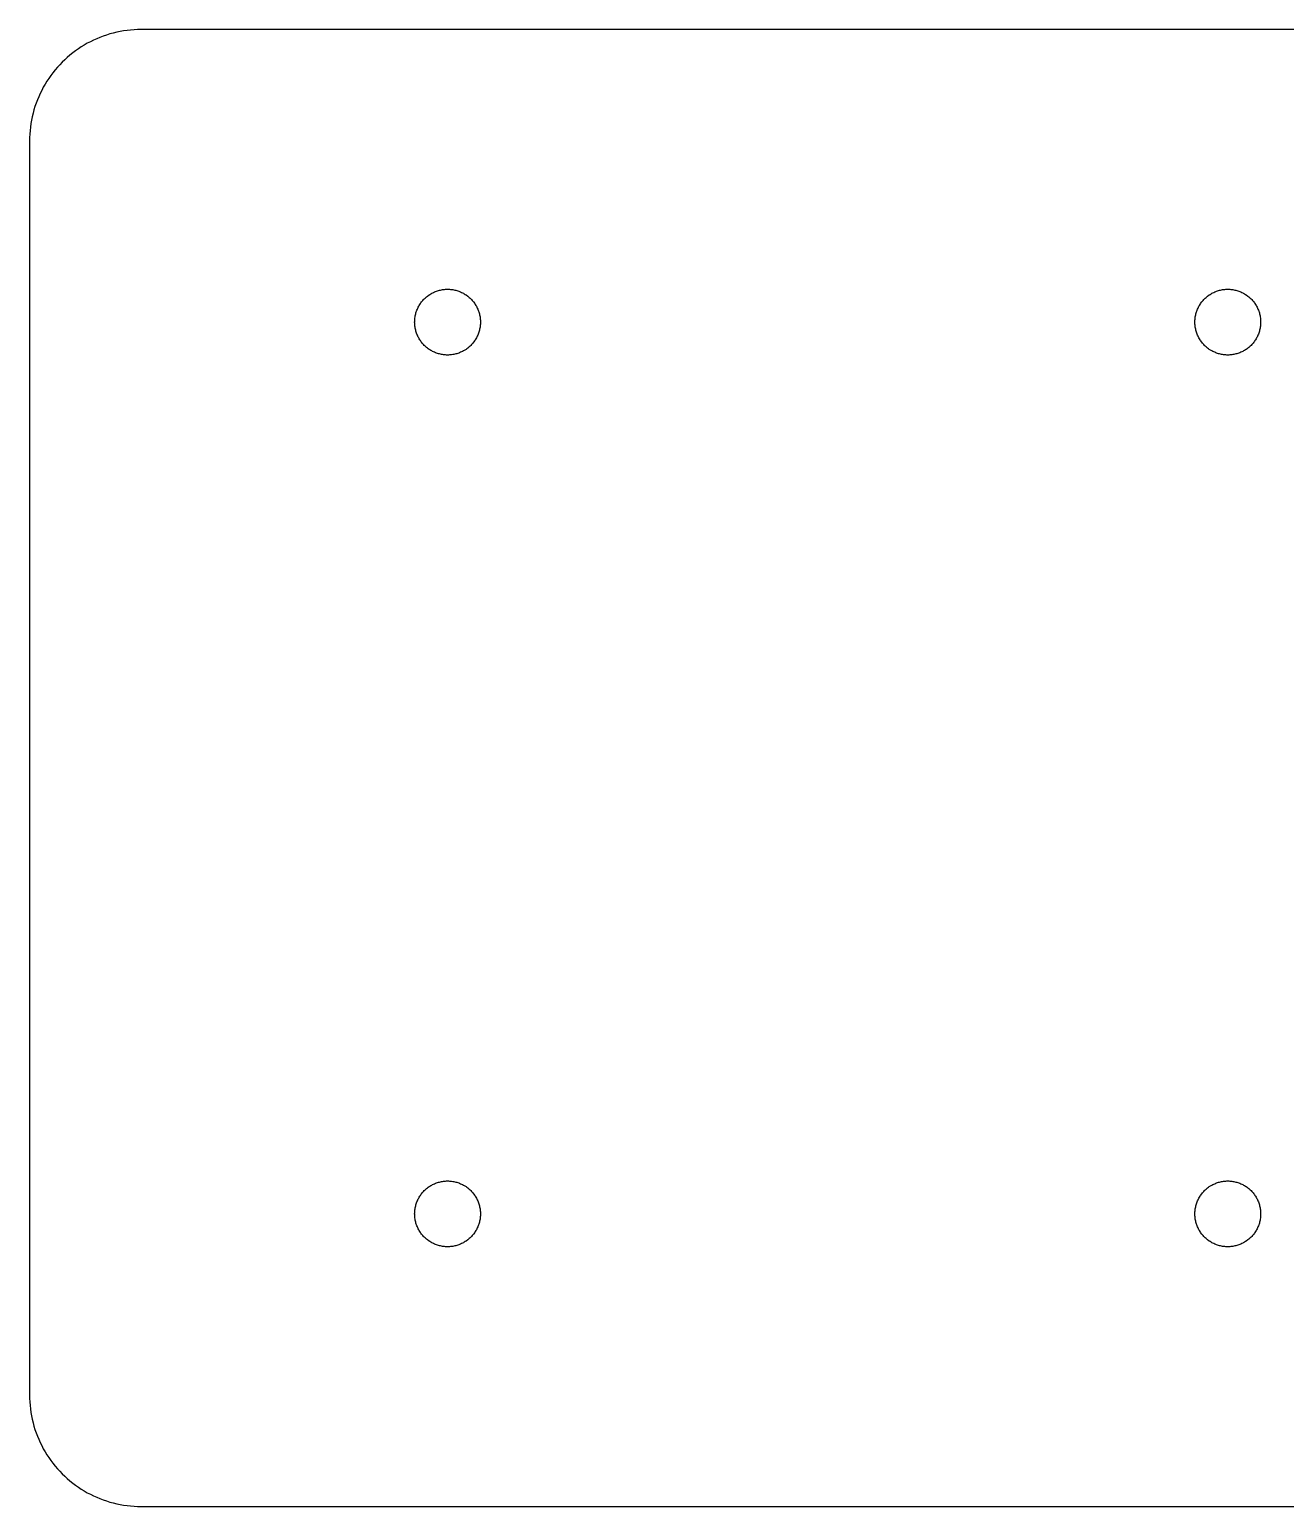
# Model space of a CAD drawing. Header units: metres. Extents: x -4.45 to 4.45, y -1.32 to 1.32.
# Drawn here: x -4.45 to -2.197, y -1.325 to 1.325 of the extents above; entities that cross this region are included whole.
import ezdxf

# ---------------------------------------------------------------- set-up
doc = ezdxf.new("R2010")
doc.units = ezdxf.units.M

msp = doc.modelspace()

# ---------------------------------------------------------------- linework, layer by layer
for p, q in [((-4.25, 1.325), (-4.25627, 1.32489)), ((4.25, 1.325), (-4.25, 1.325)), ((-4.34634, 1.30025), (-4.35181, 1.29713)), ((-4.34079, 1.30319), (-4.34634, 1.30025)), ((-4.33514, 1.30595), (-4.34079, 1.30319)), ((-4.32942, 1.30855), (-4.33514, 1.30595)), ((-4.32362, 1.31094), (-4.32942, 1.30855)), ((-4.31773, 1.31317), (-4.32362, 1.31094)), ((-4.3118, 1.3152), (-4.31773, 1.31317)), ((-4.30579, 1.31705), (-4.3118, 1.3152)), ((-4.29973, 1.31871), (-4.30579, 1.31705)), ((-4.29362, 1.32018), (-4.29973, 1.31871)), ((-4.28748, 1.32146), (-4.29362, 1.32018)), ((-4.28128, 1.32253), (-4.28748, 1.32146)), ((-4.27505, 1.32341), (-4.28128, 1.32253)), ((-4.26881, 1.32411), (-4.27505, 1.32341)), ((-4.26256, 1.3246), (-4.26881, 1.32411)), ((-4.25627, 1.32489), (-4.26256, 1.3246)), ((-4.38225, 1.27501), (-4.3869, 1.27078)), ((-4.37747, 1.2791), (-4.38225, 1.27501)), ((-4.37257, 1.28302), (-4.37747, 1.2791)), ((-4.36755, 1.28679), (-4.37257, 1.28302)), ((-4.36241, 1.29041), (-4.36755, 1.28679)), ((-4.35716, 1.29385), (-4.36241, 1.29041)), ((-4.35181, 1.29713), (-4.35716, 1.29385)), ((-4.40802, 1.24757), (-4.41179, 1.24255)), ((-4.4041, 1.25247), (-4.40802, 1.24757)), ((-4.40001, 1.25725), (-4.4041, 1.25247)), ((-4.39578, 1.2619), (-4.40001, 1.25725)), ((-4.39142, 1.26642), (-4.39578, 1.2619)), ((-4.3869, 1.27078), (-4.39142, 1.26642)), ((-4.42525, 1.22134), (-4.42819, 1.21579)), ((-4.42213, 1.22681), (-4.42525, 1.22134)), ((-4.41885, 1.23216), (-4.42213, 1.22681)), ((-4.41541, 1.23741), (-4.41885, 1.23216)), ((-4.41179, 1.24255), (-4.41541, 1.23741)), ((-4.43817, 1.19273), (-4.4402, 1.1868)), ((-4.43594, 1.19862), (-4.43817, 1.19273)), ((-4.43355, 1.20442), (-4.43594, 1.19862)), ((-4.43095, 1.21014), (-4.43355, 1.20442)), ((-4.42819, 1.21579), (-4.43095, 1.21014)), ((-4.44518, 1.16862), (-4.44646, 1.16248)), ((-4.44371, 1.17473), (-4.44518, 1.16862)), ((-4.44205, 1.18079), (-4.44371, 1.17473)), ((-4.4402, 1.1868), (-4.44205, 1.18079)), ((-4.44911, 1.14381), (-4.4496, 1.13756)), ((-4.44841, 1.15005), (-4.44911, 1.14381)), ((-4.44753, 1.15628), (-4.44841, 1.15005)), ((-4.44646, 1.16248), (-4.44753, 1.15628)), ((-4.44989, 1.13127), (-4.45, 1.125)), ((-4.45, 1.125), (-4.45, -1.125)), ((-4.4496, 1.13756), (-4.44989, 1.13127)), ((-3.73616, 0.846619), (-3.73315, 0.848785)), ((-3.73315, 0.848785), (-3.73161, 0.849808)), ((-3.73161, 0.849808), (-3.72841, 0.8517)), ((-3.72841, 0.8517), (-3.72511, 0.853378)), ((-3.72511, 0.853378), (-3.72342, 0.854141)), ((-3.72342, 0.854141), (-3.72171, 0.854843)), ((-3.72171, 0.854843), (-3.71823, 0.85611)), ((-3.71823, 0.85611), (-3.71645, 0.856644)), ((-3.71645, 0.856644), (-3.71466, 0.857132)), ((-3.71466, 0.857132), (-3.71286, 0.857574)), ((-3.71286, 0.857574), (-3.71104, 0.857941)), ((-3.71104, 0.857941), (-3.70923, 0.858261)), ((-3.70923, 0.858261), (-3.70738, 0.858521)), ((-3.70738, 0.858521), (-3.70555, 0.858734)), ((-3.70555, 0.858734), (-3.70369, 0.858871)), ((-3.70369, 0.858871), (-3.70184, 0.858963)), ((-3.70184, 0.858963), (-3.7, 0.858994)), ((-3.7, 0.858994), (-3.69814, 0.858963)), ((-3.69814, 0.858963), (-3.69629, 0.858871)), ((-3.69629, 0.858871), (-3.69444, 0.858734)), ((-3.69444, 0.858734), (-3.6926, 0.858521)), ((-3.6926, 0.858521), (-3.69077, 0.858261)), ((-3.69077, 0.858261), (-3.68893, 0.857941)), ((-3.68893, 0.857941), (-3.68712, 0.857574)), ((-3.68712, 0.857574), (-3.68532, 0.857132)), ((-3.68532, 0.857132), (-3.68353, 0.856644)), ((-3.68353, 0.856644), (-3.68176, 0.85611)), ((-3.68176, 0.85611), (-3.68001, 0.855499)), ((-3.68001, 0.855499), (-3.67827, 0.854843)), ((-3.67827, 0.854843), (-3.67656, 0.854141)), ((-3.67656, 0.854141), (-3.67487, 0.853378)), ((-3.67487, 0.853378), (-3.67157, 0.8517)), ((-3.67157, 0.8517), (-3.66995, 0.850769)), ((-3.66995, 0.850769), (-3.66838, 0.849808)), ((-3.66838, 0.849808), (-3.66682, 0.848785)), ((-3.66682, 0.848785), (-3.66383, 0.846619)), ((-2.33617, 0.846619), (-2.33318, 0.848785)), ((-2.33318, 0.848785), (-2.33162, 0.849808)), ((-2.33162, 0.849808), (-2.33005, 0.850769)), ((-2.33005, 0.850769), (-2.32843, 0.8517)), ((-2.32843, 0.8517), (-2.32513, 0.853378)), ((-2.32513, 0.853378), (-2.32344, 0.854141)), ((-2.32344, 0.854141), (-2.32173, 0.854843)), ((-2.32173, 0.854843), (-2.31999, 0.855499)), ((-2.31999, 0.855499), (-2.31824, 0.85611)), ((-2.31824, 0.85611), (-2.31647, 0.856644)), ((-2.31647, 0.856644), (-2.31468, 0.857132)), ((-2.31468, 0.857132), (-2.31288, 0.857574)), ((-2.31288, 0.857574), (-2.31107, 0.857941)), ((-2.31107, 0.857941), (-2.30923, 0.858261)), ((-2.30923, 0.858261), (-2.3074, 0.858521)), ((-2.3074, 0.858521), (-2.30556, 0.858734)), ((-2.30556, 0.858734), (-2.30371, 0.858871)), ((-2.30371, 0.858871), (-2.30186, 0.858963)), ((-2.30186, 0.858963), (-2.3, 0.858994)), ((-2.3, 0.858994), (-2.29816, 0.858963)), ((-2.29816, 0.858963), (-2.29631, 0.858871)), ((-2.29631, 0.858871), (-2.29445, 0.858734)), ((-2.29445, 0.858734), (-2.29262, 0.858521)), ((-2.29262, 0.858521), (-2.29077, 0.858261)), ((-2.29077, 0.858261), (-2.28896, 0.857941)), ((-2.28896, 0.857941), (-2.28714, 0.857574)), ((-2.28714, 0.857574), (-2.28534, 0.857132)), ((-2.28534, 0.857132), (-2.28355, 0.856644)), ((-2.28355, 0.856644), (-2.28177, 0.85611)), ((-2.28177, 0.85611), (-2.27829, 0.854843)), ((-2.27829, 0.854843), (-2.27658, 0.854141)), ((-2.27658, 0.854141), (-2.27489, 0.853378)), ((-2.27489, 0.853378), (-2.27159, 0.8517)), ((-2.27159, 0.8517), (-2.26839, 0.849808)), ((-2.26839, 0.849808), (-2.26685, 0.848785)), ((-2.26685, 0.848785), (-2.26384, 0.846619)), ((-3.75551, 0.819977), (-3.75485, 0.821716)), ((-3.75485, 0.821716), (-3.75414, 0.823425)), ((-3.75414, 0.823425), (-3.75337, 0.825119)), ((-3.75337, 0.825119), (-3.75256, 0.826782)), ((-3.75256, 0.826782), (-3.75169, 0.828415)), ((-3.75169, 0.828415), (-3.75078, 0.830032)), ((-3.75078, 0.830032), (-3.74879, 0.83316)), ((-3.74879, 0.83316), (-3.74773, 0.834671)), ((-3.74773, 0.834671), (-3.74661, 0.836151)), ((-3.74661, 0.836151), (-3.74545, 0.837601)), ((-3.74545, 0.837601), (-3.74425, 0.839005)), ((-3.74425, 0.839005), (-3.743, 0.840378)), ((-3.743, 0.840378), (-3.74171, 0.841705)), ((-3.74171, 0.841705), (-3.74039, 0.843002)), ((-3.74039, 0.843002), (-3.73901, 0.844254)), ((-3.73901, 0.844254), (-3.73759, 0.845459)), ((-3.73759, 0.845459), (-3.73616, 0.846619)), ((-3.66383, 0.846619), (-3.66238, 0.845459)), ((-3.66238, 0.845459), (-3.66098, 0.844254)), ((-3.66098, 0.844254), (-3.65961, 0.843002)), ((-3.65961, 0.843002), (-3.65698, 0.840378)), ((-3.65698, 0.840378), (-3.65573, 0.839005)), ((-3.65573, 0.839005), (-3.65453, 0.837601)), ((-3.65453, 0.837601), (-3.65337, 0.836151)), ((-3.65337, 0.836151), (-3.6512, 0.83316)), ((-3.6512, 0.83316), (-3.65018, 0.831604)), ((-3.65018, 0.831604), (-3.64922, 0.830032)), ((-3.64922, 0.830032), (-3.64828, 0.828415)), ((-3.64828, 0.828415), (-3.64661, 0.825119)), ((-3.64661, 0.825119), (-3.64584, 0.823425)), ((-3.64584, 0.823425), (-3.64514, 0.821716)), ((-3.64514, 0.821716), (-3.64449, 0.819977)), ((-2.35551, 0.819977), (-2.35486, 0.821716)), ((-2.35486, 0.821716), (-2.35416, 0.823425)), ((-2.35416, 0.823425), (-2.35339, 0.825119)), ((-2.35339, 0.825119), (-2.35172, 0.828415)), ((-2.35172, 0.828415), (-2.35078, 0.830032)), ((-2.35078, 0.830032), (-2.34982, 0.831604)), ((-2.34982, 0.831604), (-2.3488, 0.83316)), ((-2.3488, 0.83316), (-2.34663, 0.836151)), ((-2.34663, 0.836151), (-2.34547, 0.837601)), ((-2.34547, 0.837601), (-2.34427, 0.839005)), ((-2.34427, 0.839005), (-2.34302, 0.840378)), ((-2.34302, 0.840378), (-2.34039, 0.843002)), ((-2.34039, 0.843002), (-2.33902, 0.844254)), ((-2.33902, 0.844254), (-2.33762, 0.845459)), ((-2.33762, 0.845459), (-2.33617, 0.846619)), ((-2.26384, 0.846619), (-2.26241, 0.845459)), ((-2.26241, 0.845459), (-2.26099, 0.844254)), ((-2.26099, 0.844254), (-2.25961, 0.843002)), ((-2.25961, 0.843002), (-2.25829, 0.841705)), ((-2.25829, 0.841705), (-2.257, 0.840378)), ((-2.257, 0.840378), (-2.25575, 0.839005)), ((-2.25575, 0.839005), (-2.25455, 0.837601)), ((-2.25455, 0.837601), (-2.25339, 0.836151)), ((-2.25339, 0.836151), (-2.25227, 0.834671)), ((-2.25227, 0.834671), (-2.25121, 0.83316)), ((-2.25121, 0.83316), (-2.24922, 0.830032)), ((-2.24922, 0.830032), (-2.24831, 0.828415)), ((-2.24831, 0.828415), (-2.24744, 0.826782)), ((-2.24744, 0.826782), (-2.24663, 0.825119)), ((-2.24663, 0.825119), (-2.24586, 0.823425)), ((-2.24586, 0.823425), (-2.24515, 0.821716)), ((-2.24515, 0.821716), (-2.24449, 0.819977)), ((-3.75899, 0.799988), (-3.75896, 0.801849)), ((-3.75896, 0.798141), (-3.75899, 0.799988)), ((-3.75896, 0.801849), (-3.75888, 0.803696)), ((-3.75888, 0.796295), (-3.75896, 0.798141)), ((-3.75888, 0.803696), (-3.75873, 0.805542)), ((-3.75873, 0.794434), (-3.75888, 0.796295)), ((-3.75873, 0.805542), (-3.75853, 0.807388)), ((-3.75853, 0.807388), (-3.75827, 0.809219)), ((-3.75827, 0.809219), (-3.75795, 0.81105)), ((-3.75795, 0.81105), (-3.75757, 0.812866)), ((-3.75757, 0.812866), (-3.75714, 0.814667)), ((-3.75714, 0.814667), (-3.75665, 0.816452)), ((-3.75665, 0.816452), (-3.7561, 0.818222)), ((-3.7561, 0.818222), (-3.75551, 0.819977)), ((-3.64449, 0.819977), (-3.64388, 0.818222)), ((-3.64388, 0.818222), (-3.64334, 0.816452)), ((-3.64334, 0.816452), (-3.64285, 0.814667)), ((-3.64285, 0.814667), (-3.64241, 0.812866)), ((-3.64241, 0.812866), (-3.64204, 0.81105)), ((-3.64204, 0.81105), (-3.64172, 0.809219)), ((-3.64172, 0.809219), (-3.64146, 0.807388)), ((-3.64146, 0.807388), (-3.64125, 0.805542)), ((-3.64125, 0.805542), (-3.64111, 0.803696)), ((-3.64111, 0.796295), (-3.64125, 0.794434)), ((-3.64111, 0.803696), (-3.64102, 0.801849)), ((-3.64102, 0.798141), (-3.64111, 0.796295)), ((-3.64102, 0.801849), (-3.64099, 0.799988)), ((-3.64099, 0.799988), (-3.64102, 0.798141)), ((-2.35901, 0.799988), (-2.35898, 0.801849)), ((-2.35898, 0.798141), (-2.35901, 0.799988)), ((-2.35898, 0.801849), (-2.35889, 0.803696)), ((-2.35889, 0.796295), (-2.35898, 0.798141)), ((-2.35889, 0.803696), (-2.35875, 0.805542)), ((-2.35875, 0.794434), (-2.35889, 0.796295)), ((-2.35875, 0.805542), (-2.35854, 0.807388)), ((-2.35854, 0.807388), (-2.35828, 0.809219)), ((-2.35828, 0.809219), (-2.35796, 0.81105)), ((-2.35796, 0.81105), (-2.35759, 0.812866)), ((-2.35759, 0.812866), (-2.35715, 0.814667)), ((-2.35715, 0.814667), (-2.35666, 0.816452)), ((-2.35666, 0.816452), (-2.35612, 0.818222)), ((-2.35612, 0.818222), (-2.35551, 0.819977)), ((-2.24449, 0.819977), (-2.2439, 0.818222)), ((-2.2439, 0.818222), (-2.24335, 0.816452)), ((-2.24335, 0.816452), (-2.24286, 0.814667)), ((-2.24286, 0.814667), (-2.24243, 0.812866)), ((-2.24243, 0.812866), (-2.24205, 0.81105)), ((-2.24205, 0.81105), (-2.24173, 0.809219)), ((-2.24173, 0.809219), (-2.24147, 0.807388)), ((-2.24147, 0.807388), (-2.24127, 0.805542)), ((-2.24127, 0.805542), (-2.24112, 0.803696)), ((-2.24112, 0.796295), (-2.24127, 0.794434)), ((-2.24112, 0.803696), (-2.24104, 0.801849)), ((-2.24104, 0.798141), (-2.24112, 0.796295)), ((-2.24104, 0.801849), (-2.24101, 0.799988)), ((-2.24101, 0.799988), (-2.24104, 0.798141)), ((-3.75853, 0.792603), (-3.75873, 0.794434)), ((-3.75827, 0.790756), (-3.75853, 0.792603)), ((-3.75795, 0.78894), (-3.75827, 0.790756)), ((-3.75757, 0.787125), (-3.75795, 0.78894)), ((-3.75714, 0.785324), (-3.75757, 0.787125)), ((-3.75665, 0.783539), (-3.75714, 0.785324)), ((-3.7561, 0.781754), (-3.75665, 0.783539)), ((-3.75551, 0.780014), (-3.7561, 0.781754)), ((-3.75485, 0.778275), (-3.75551, 0.780014)), ((-3.75414, 0.776566), (-3.75485, 0.778275)), ((-3.75337, 0.774872), (-3.75414, 0.776566)), ((-3.75256, 0.773209), (-3.75337, 0.774872)), ((-3.75169, 0.771576), (-3.75256, 0.773209)), ((-3.75078, 0.769958), (-3.75169, 0.771576)), ((-3.7498, 0.768372), (-3.75078, 0.769958)), ((-3.64828, 0.771576), (-3.65018, 0.768372)), ((-3.64661, 0.774872), (-3.64828, 0.771576)), ((-3.64584, 0.776566), (-3.64661, 0.774872)), ((-3.64514, 0.778275), (-3.64584, 0.776566)), ((-3.64388, 0.781754), (-3.64514, 0.778275)), ((-3.64334, 0.783539), (-3.64388, 0.781754)), ((-3.64285, 0.785324), (-3.64334, 0.783539)), ((-3.64241, 0.787125), (-3.64285, 0.785324)), ((-3.64204, 0.78894), (-3.64241, 0.787125)), ((-3.64172, 0.790756), (-3.64204, 0.78894)), ((-3.64146, 0.792603), (-3.64172, 0.790756)), ((-3.64125, 0.794434), (-3.64146, 0.792603)), ((-2.35854, 0.792603), (-2.35875, 0.794434)), ((-2.35828, 0.790756), (-2.35854, 0.792603)), ((-2.35796, 0.78894), (-2.35828, 0.790756)), ((-2.35759, 0.787125), (-2.35796, 0.78894)), ((-2.35715, 0.785324), (-2.35759, 0.787125)), ((-2.35666, 0.783539), (-2.35715, 0.785324)), ((-2.35612, 0.781754), (-2.35666, 0.783539)), ((-2.35486, 0.778275), (-2.35612, 0.781754)), ((-2.35416, 0.776566), (-2.35486, 0.778275)), ((-2.35339, 0.774872), (-2.35416, 0.776566)), ((-2.35172, 0.771576), (-2.35339, 0.774872)), ((-2.34982, 0.768372), (-2.35172, 0.771576)), ((-2.24922, 0.769958), (-2.2502, 0.768372)), ((-2.24831, 0.771576), (-2.24922, 0.769958)), ((-2.24744, 0.773209), (-2.24831, 0.771576)), ((-2.24663, 0.774872), (-2.24744, 0.773209)), ((-2.24586, 0.776566), (-2.24663, 0.774872)), ((-2.24515, 0.778275), (-2.24586, 0.776566)), ((-2.24449, 0.780014), (-2.24515, 0.778275)), ((-2.2439, 0.781754), (-2.24449, 0.780014)), ((-2.24335, 0.783539), (-2.2439, 0.781754)), ((-2.24286, 0.785324), (-2.24335, 0.783539)), ((-2.24243, 0.787125), (-2.24286, 0.785324)), ((-2.24205, 0.78894), (-2.24243, 0.787125)), ((-2.24173, 0.790756), (-2.24205, 0.78894)), ((-2.24147, 0.792603), (-2.24173, 0.790756)), ((-2.24127, 0.794434), (-2.24147, 0.792603)), ((-3.74879, 0.76683), (-3.7498, 0.768372)), ((-3.74773, 0.76532), (-3.74879, 0.76683)), ((-3.74661, 0.763824), (-3.74773, 0.76532)), ((-3.74545, 0.76239), (-3.74661, 0.763824)), ((-3.74425, 0.760971), (-3.74545, 0.76239)), ((-3.743, 0.759598), (-3.74425, 0.760971)), ((-3.74171, 0.75827), (-3.743, 0.759598)), ((-3.74039, 0.756989), (-3.74171, 0.75827)), ((-3.73901, 0.755737), (-3.74039, 0.756989)), ((-3.73759, 0.754532), (-3.73901, 0.755737)), ((-3.73616, 0.753372), (-3.73759, 0.754532)), ((-3.73466, 0.752258), (-3.73616, 0.753372)), ((-3.73315, 0.75119), (-3.73466, 0.752258)), ((-3.73161, 0.750183), (-3.73315, 0.75119)), ((-3.73003, 0.749207), (-3.73161, 0.750183)), ((-3.72841, 0.748291), (-3.73003, 0.749207)), ((-3.72678, 0.747421), (-3.72841, 0.748291)), ((-3.72511, 0.746613), (-3.72678, 0.747421)), ((-3.72342, 0.74585), (-3.72511, 0.746613)), ((-3.72171, 0.745132), (-3.72342, 0.74585)), ((-3.71997, 0.744476), (-3.72171, 0.745132)), ((-3.71823, 0.743881), (-3.71997, 0.744476)), ((-3.71645, 0.743332), (-3.71823, 0.743881)), ((-3.71466, 0.742844), (-3.71645, 0.743332)), ((-3.71286, 0.742416), (-3.71466, 0.742844)), ((-3.71104, 0.742035), (-3.71286, 0.742416)), ((-3.70923, 0.741714), (-3.71104, 0.742035)), ((-3.68893, 0.742035), (-3.69077, 0.741714)), ((-3.68712, 0.742416), (-3.68893, 0.742035)), ((-3.68532, 0.742844), (-3.68712, 0.742416)), ((-3.68353, 0.743332), (-3.68532, 0.742844)), ((-3.68176, 0.743881), (-3.68353, 0.743332)), ((-3.68001, 0.744476), (-3.68176, 0.743881)), ((-3.67827, 0.745132), (-3.68001, 0.744476)), ((-3.67656, 0.74585), (-3.67827, 0.745132)), ((-3.67487, 0.746613), (-3.67656, 0.74585)), ((-3.6732, 0.747421), (-3.67487, 0.746613)), ((-3.67157, 0.748291), (-3.6732, 0.747421)), ((-3.66995, 0.749207), (-3.67157, 0.748291)), ((-3.66682, 0.75119), (-3.66995, 0.749207)), ((-3.66531, 0.752258), (-3.66682, 0.75119)), ((-3.66383, 0.753372), (-3.66531, 0.752258)), ((-3.66238, 0.754532), (-3.66383, 0.753372)), ((-3.66098, 0.755737), (-3.66238, 0.754532)), ((-3.65961, 0.756989), (-3.66098, 0.755737)), ((-3.65828, 0.75827), (-3.65961, 0.756989)), ((-3.65698, 0.759598), (-3.65828, 0.75827)), ((-3.65573, 0.760971), (-3.65698, 0.759598)), ((-3.65453, 0.76239), (-3.65573, 0.760971)), ((-3.65337, 0.763824), (-3.65453, 0.76239)), ((-3.6512, 0.76683), (-3.65337, 0.763824)), ((-3.65018, 0.768372), (-3.6512, 0.76683)), ((-2.3488, 0.76683), (-2.34982, 0.768372)), ((-2.34663, 0.763824), (-2.3488, 0.76683)), ((-2.34547, 0.76239), (-2.34663, 0.763824)), ((-2.34427, 0.760971), (-2.34547, 0.76239)), ((-2.34302, 0.759598), (-2.34427, 0.760971)), ((-2.34172, 0.75827), (-2.34302, 0.759598)), ((-2.34039, 0.756989), (-2.34172, 0.75827)), ((-2.33902, 0.755737), (-2.34039, 0.756989)), ((-2.33762, 0.754532), (-2.33902, 0.755737)), ((-2.33617, 0.753372), (-2.33762, 0.754532)), ((-2.33469, 0.752258), (-2.33617, 0.753372)), ((-2.33318, 0.75119), (-2.33469, 0.752258)), ((-2.33005, 0.749207), (-2.33318, 0.75119)), ((-2.32843, 0.748291), (-2.33005, 0.749207)), ((-2.3268, 0.747421), (-2.32843, 0.748291)), ((-2.32513, 0.746613), (-2.3268, 0.747421)), ((-2.32344, 0.74585), (-2.32513, 0.746613)), ((-2.32173, 0.745132), (-2.32344, 0.74585)), ((-2.31999, 0.744476), (-2.32173, 0.745132)), ((-2.31824, 0.743881), (-2.31999, 0.744476)), ((-2.31647, 0.743332), (-2.31824, 0.743881)), ((-2.31468, 0.742844), (-2.31647, 0.743332)), ((-2.31288, 0.742416), (-2.31468, 0.742844)), ((-2.31107, 0.742035), (-2.31288, 0.742416)), ((-2.30923, 0.741714), (-2.31107, 0.742035)), ((-2.28896, 0.742035), (-2.29077, 0.741714)), ((-2.28714, 0.742416), (-2.28896, 0.742035)), ((-2.28534, 0.742844), (-2.28714, 0.742416)), ((-2.28355, 0.743332), (-2.28534, 0.742844)), ((-2.28177, 0.743881), (-2.28355, 0.743332)), ((-2.28003, 0.744476), (-2.28177, 0.743881)), ((-2.27829, 0.745132), (-2.28003, 0.744476)), ((-2.27658, 0.74585), (-2.27829, 0.745132)), ((-2.27489, 0.746613), (-2.27658, 0.74585)), ((-2.27322, 0.747421), (-2.27489, 0.746613)), ((-2.27159, 0.748291), (-2.27322, 0.747421)), ((-2.26997, 0.749207), (-2.27159, 0.748291)), ((-2.26839, 0.750183), (-2.26997, 0.749207)), ((-2.26685, 0.75119), (-2.26839, 0.750183)), ((-2.26534, 0.752258), (-2.26685, 0.75119)), ((-2.26384, 0.753372), (-2.26534, 0.752258)), ((-2.26241, 0.754532), (-2.26384, 0.753372)), ((-2.26099, 0.755737), (-2.26241, 0.754532)), ((-2.25961, 0.756989), (-2.26099, 0.755737)), ((-2.25829, 0.75827), (-2.25961, 0.756989)), ((-2.257, 0.759598), (-2.25829, 0.75827)), ((-2.25575, 0.760971), (-2.257, 0.759598)), ((-2.25455, 0.76239), (-2.25575, 0.760971)), ((-2.25339, 0.763824), (-2.25455, 0.76239)), ((-2.25227, 0.76532), (-2.25339, 0.763824)), ((-2.25121, 0.76683), (-2.25227, 0.76532)), ((-2.2502, 0.768372), (-2.25121, 0.76683)), ((-3.70738, 0.741455), (-3.70923, 0.741714)), ((-3.70555, 0.741257), (-3.70738, 0.741455)), ((-3.70369, 0.741104), (-3.70555, 0.741257)), ((-3.70184, 0.741028), (-3.70369, 0.741104)), ((-3.7, 0.740997), (-3.70184, 0.741028)), ((-3.69814, 0.741028), (-3.7, 0.740997)), ((-3.69629, 0.741104), (-3.69814, 0.741028)), ((-3.69444, 0.741257), (-3.69629, 0.741104)), ((-3.6926, 0.741455), (-3.69444, 0.741257)), ((-3.69077, 0.741714), (-3.6926, 0.741455)), ((-2.3074, 0.741455), (-2.30923, 0.741714)), ((-2.30556, 0.741257), (-2.3074, 0.741455)), ((-2.30371, 0.741104), (-2.30556, 0.741257)), ((-2.30186, 0.741028), (-2.30371, 0.741104)), ((-2.3, 0.740997), (-2.30186, 0.741028)), ((-2.29816, 0.741028), (-2.3, 0.740997)), ((-2.29631, 0.741104), (-2.29816, 0.741028)), ((-2.29445, 0.741257), (-2.29631, 0.741104)), ((-2.29262, 0.741455), (-2.29445, 0.741257)), ((-2.29077, 0.741714), (-2.29262, 0.741455)), ((-3.71104, -0.742035), (-3.70923, -0.741714)), ((-3.70923, -0.741714), (-3.70738, -0.741455)), ((-3.70738, -0.741455), (-3.70555, -0.741257)), ((-3.70555, -0.741257), (-3.70369, -0.741104)), ((-3.70369, -0.741104), (-3.70184, -0.741028)), ((-3.70184, -0.741028), (-3.7, -0.740997)), ((-3.7, -0.740997), (-3.69814, -0.741028)), ((-3.69814, -0.741028), (-3.69629, -0.741104)), ((-3.69629, -0.741104), (-3.69444, -0.741257)), ((-3.69444, -0.741257), (-3.6926, -0.741455)), ((-3.6926, -0.741455), (-3.69077, -0.741714)), ((-3.69077, -0.741714), (-3.68893, -0.742035)), ((-2.31107, -0.742035), (-2.30923, -0.741714)), ((-2.30923, -0.741714), (-2.3074, -0.741455)), ((-2.3074, -0.741455), (-2.30556, -0.741257)), ((-2.30556, -0.741257), (-2.30371, -0.741104)), ((-2.30371, -0.741104), (-2.30186, -0.741028)), ((-2.30186, -0.741028), (-2.3, -0.740997)), ((-2.3, -0.740997), (-2.29816, -0.741028)), ((-2.29816, -0.741028), (-2.29631, -0.741104)), ((-2.29631, -0.741104), (-2.29445, -0.741257)), ((-2.29445, -0.741257), (-2.29262, -0.741455)), ((-2.29262, -0.741455), (-2.29077, -0.741714)), ((-2.29077, -0.741714), (-2.28896, -0.742035)), ((-3.75078, -0.769958), (-3.7498, -0.768372)), ((-3.7498, -0.768372), (-3.74879, -0.76683)), ((-3.74879, -0.76683), (-3.74773, -0.76532)), ((-3.74773, -0.76532), (-3.74661, -0.763824)), ((-3.74661, -0.763824), (-3.74545, -0.76239)), ((-3.74545, -0.76239), (-3.74425, -0.760971)), ((-3.74425, -0.760971), (-3.743, -0.759598)), ((-3.743, -0.759598), (-3.74171, -0.75827)), ((-3.74171, -0.75827), (-3.74039, -0.756989)), ((-3.74039, -0.756989), (-3.73901, -0.755737)), ((-3.73901, -0.755737), (-3.73759, -0.754532)), ((-3.73759, -0.754532), (-3.73616, -0.753372)), ((-3.73616, -0.753372), (-3.73466, -0.752258)), ((-3.73466, -0.752258), (-3.73315, -0.75119)), ((-3.73315, -0.75119), (-3.73161, -0.750183)), ((-3.73161, -0.750183), (-3.73003, -0.749207)), ((-3.73003, -0.749207), (-3.72841, -0.748291)), ((-3.72841, -0.748291), (-3.72678, -0.747421)), ((-3.72678, -0.747421), (-3.72511, -0.746613)), ((-3.72511, -0.746613), (-3.72342, -0.74585)), ((-3.72342, -0.74585), (-3.72171, -0.745132)), ((-3.72171, -0.745132), (-3.71997, -0.744476)), ((-3.71997, -0.744476), (-3.71823, -0.743881)), ((-3.71823, -0.743881), (-3.71645, -0.743332)), ((-3.71645, -0.743332), (-3.71466, -0.742844)), ((-3.71466, -0.742844), (-3.71286, -0.742416)), ((-3.71286, -0.742416), (-3.71104, -0.742035)), ((-3.68893, -0.742035), (-3.68712, -0.742416)), ((-3.68712, -0.742416), (-3.68532, -0.742844)), ((-3.68532, -0.742844), (-3.68353, -0.743332)), ((-3.68353, -0.743332), (-3.68176, -0.743881)), ((-3.68176, -0.743881), (-3.68001, -0.744476)), ((-3.68001, -0.744476), (-3.67827, -0.745132)), ((-3.67827, -0.745132), (-3.67656, -0.74585)), ((-3.67656, -0.74585), (-3.67487, -0.746613)), ((-3.67487, -0.746613), (-3.6732, -0.747421)), ((-3.6732, -0.747421), (-3.67157, -0.748291)), ((-3.67157, -0.748291), (-3.66995, -0.749207)), ((-3.66995, -0.749207), (-3.66682, -0.75119)), ((-3.66682, -0.75119), (-3.66531, -0.752258)), ((-3.66531, -0.752258), (-3.66383, -0.753372)), ((-3.66383, -0.753372), (-3.66238, -0.754532)), ((-3.66238, -0.754532), (-3.66098, -0.755737)), ((-3.66098, -0.755737), (-3.65961, -0.756989)), ((-3.65961, -0.756989), (-3.65828, -0.75827)), ((-3.65828, -0.75827), (-3.65698, -0.759598)), ((-3.65698, -0.759598), (-3.65573, -0.760971)), ((-3.65573, -0.760971), (-3.65453, -0.76239)), ((-3.65453, -0.76239), (-3.65337, -0.763824)), ((-3.65337, -0.763824), (-3.6512, -0.76683)), ((-3.6512, -0.76683), (-3.65018, -0.768372)), ((-3.65018, -0.768372), (-3.64828, -0.771576)), ((-2.35172, -0.771576), (-2.34982, -0.768372)), ((-2.34982, -0.768372), (-2.3488, -0.76683)), ((-2.3488, -0.76683), (-2.34663, -0.763824)), ((-2.34663, -0.763824), (-2.34547, -0.76239)), ((-2.34547, -0.76239), (-2.34427, -0.760971)), ((-2.34427, -0.760971), (-2.34302, -0.759598)), ((-2.34302, -0.759598), (-2.34172, -0.75827)), ((-2.34172, -0.75827), (-2.34039, -0.756989)), ((-2.34039, -0.756989), (-2.33902, -0.755737)), ((-2.33902, -0.755737), (-2.33762, -0.754532)), ((-2.33762, -0.754532), (-2.33617, -0.753372)), ((-2.33617, -0.753372), (-2.33469, -0.752258)), ((-2.33469, -0.752258), (-2.33318, -0.75119)), ((-2.33318, -0.75119), (-2.33005, -0.749207)), ((-2.33005, -0.749207), (-2.32843, -0.748291)), ((-2.32843, -0.748291), (-2.3268, -0.747421)), ((-2.3268, -0.747421), (-2.32513, -0.746613)), ((-2.32513, -0.746613), (-2.32344, -0.74585)), ((-2.32344, -0.74585), (-2.32173, -0.745132)), ((-2.32173, -0.745132), (-2.31999, -0.744476)), ((-2.31999, -0.744476), (-2.31824, -0.743881)), ((-2.31824, -0.743881), (-2.31647, -0.743332)), ((-2.31647, -0.743332), (-2.31468, -0.742844)), ((-2.31468, -0.742844), (-2.31288, -0.742416)), ((-2.31288, -0.742416), (-2.31107, -0.742035)), ((-2.28896, -0.742035), (-2.28714, -0.742416)), ((-2.28714, -0.742416), (-2.28534, -0.742844)), ((-2.28534, -0.742844), (-2.28355, -0.743332)), ((-2.28355, -0.743332), (-2.28177, -0.743881)), ((-2.28177, -0.743881), (-2.28003, -0.744476)), ((-2.28003, -0.744476), (-2.27829, -0.745132)), ((-2.27829, -0.745132), (-2.27658, -0.74585)), ((-2.27658, -0.74585), (-2.27489, -0.746613)), ((-2.27489, -0.746613), (-2.27322, -0.747421)), ((-2.27322, -0.747421), (-2.27159, -0.748291)), ((-2.27159, -0.748291), (-2.26997, -0.749207)), ((-2.26997, -0.749207), (-2.26839, -0.750183)), ((-2.26839, -0.750183), (-2.26685, -0.75119)), ((-2.26685, -0.75119), (-2.26534, -0.752258)), ((-2.26534, -0.752258), (-2.26384, -0.753372)), ((-2.26384, -0.753372), (-2.26241, -0.754532)), ((-2.26241, -0.754532), (-2.26099, -0.755737)), ((-2.26099, -0.755737), (-2.25961, -0.756989)), ((-2.25961, -0.756989), (-2.25829, -0.75827)), ((-2.25829, -0.75827), (-2.257, -0.759598)), ((-2.257, -0.759598), (-2.25575, -0.760971)), ((-2.25575, -0.760971), (-2.25455, -0.76239)), ((-2.25455, -0.76239), (-2.25339, -0.763824)), ((-2.25339, -0.763824), (-2.25227, -0.76532)), ((-2.25227, -0.76532), (-2.25121, -0.76683)), ((-2.25121, -0.76683), (-2.2502, -0.768372)), ((-2.2502, -0.768372), (-2.24922, -0.769958)), ((-3.75888, -0.796295), (-3.75873, -0.794434)), ((-3.75873, -0.794434), (-3.75853, -0.792603)), ((-3.75853, -0.792603), (-3.75827, -0.790756)), ((-3.75827, -0.790756), (-3.75795, -0.78894)), ((-3.75795, -0.78894), (-3.75757, -0.787125)), ((-3.75757, -0.787125), (-3.75714, -0.785324)), ((-3.75714, -0.785324), (-3.75665, -0.783539)), ((-3.75665, -0.783539), (-3.7561, -0.781754)), ((-3.7561, -0.781754), (-3.75551, -0.780014)), ((-3.75551, -0.780014), (-3.75485, -0.778275)), ((-3.75485, -0.778275), (-3.75414, -0.776566)), ((-3.75414, -0.776566), (-3.75337, -0.774872)), ((-3.75337, -0.774872), (-3.75256, -0.773209)), ((-3.75256, -0.773209), (-3.75169, -0.771576)), ((-3.75169, -0.771576), (-3.75078, -0.769958)), ((-3.64828, -0.771576), (-3.64661, -0.774872)), ((-3.64661, -0.774872), (-3.64584, -0.776566)), ((-3.64584, -0.776566), (-3.64514, -0.778275)), ((-3.64514, -0.778275), (-3.64388, -0.781754)), ((-3.64388, -0.781754), (-3.64334, -0.783539)), ((-3.64334, -0.783539), (-3.64285, -0.785324)), ((-3.64285, -0.785324), (-3.64241, -0.787125)), ((-3.64241, -0.787125), (-3.64204, -0.78894)), ((-3.64204, -0.78894), (-3.64172, -0.790756)), ((-3.64172, -0.790756), (-3.64146, -0.792603)), ((-3.64146, -0.792603), (-3.64125, -0.794434)), ((-3.64125, -0.794434), (-3.64111, -0.796295)), ((-2.35889, -0.796295), (-2.35875, -0.794434)), ((-2.35875, -0.794434), (-2.35854, -0.792603)), ((-2.35854, -0.792603), (-2.35828, -0.790756)), ((-2.35828, -0.790756), (-2.35796, -0.78894)), ((-2.35796, -0.78894), (-2.35759, -0.787125)), ((-2.35759, -0.787125), (-2.35715, -0.785324)), ((-2.35715, -0.785324), (-2.35666, -0.783539)), ((-2.35666, -0.783539), (-2.35612, -0.781754)), ((-2.35612, -0.781754), (-2.35486, -0.778275)), ((-2.35486, -0.778275), (-2.35416, -0.776566)), ((-2.35416, -0.776566), (-2.35339, -0.774872)), ((-2.35339, -0.774872), (-2.35172, -0.771576)), ((-2.24922, -0.769958), (-2.24831, -0.771576)), ((-2.24831, -0.771576), (-2.24744, -0.773209)), ((-2.24744, -0.773209), (-2.24663, -0.774872)), ((-2.24663, -0.774872), (-2.24586, -0.776566)), ((-2.24586, -0.776566), (-2.24515, -0.778275)), ((-2.24515, -0.778275), (-2.24449, -0.780014)), ((-2.24449, -0.780014), (-2.2439, -0.781754)), ((-2.2439, -0.781754), (-2.24335, -0.783539)), ((-2.24335, -0.783539), (-2.24286, -0.785324)), ((-2.24286, -0.785324), (-2.24243, -0.787125)), ((-2.24243, -0.787125), (-2.24205, -0.78894)), ((-2.24205, -0.78894), (-2.24173, -0.790756)), ((-2.24173, -0.790756), (-2.24147, -0.792603)), ((-2.24147, -0.792603), (-2.24127, -0.794434)), ((-2.24127, -0.794434), (-2.24112, -0.796295)), ((-3.75899, -0.799988), (-3.75896, -0.798141)), ((-3.75896, -0.801849), (-3.75899, -0.799988)), ((-3.75896, -0.798141), (-3.75888, -0.796295)), ((-3.75888, -0.803696), (-3.75896, -0.801849)), ((-3.75873, -0.805542), (-3.75888, -0.803696)), ((-3.75853, -0.807388), (-3.75873, -0.805542)), ((-3.75827, -0.809219), (-3.75853, -0.807388)), ((-3.75795, -0.81105), (-3.75827, -0.809219)), ((-3.75757, -0.812866), (-3.75795, -0.81105)), ((-3.75714, -0.814667), (-3.75757, -0.812866)), ((-3.75665, -0.816452), (-3.75714, -0.814667)), ((-3.7561, -0.818222), (-3.75665, -0.816452)), ((-3.75551, -0.819977), (-3.7561, -0.818222)), ((-3.75485, -0.821716), (-3.75551, -0.819977)), ((-3.64449, -0.819977), (-3.64514, -0.821716)), ((-3.64388, -0.818222), (-3.64449, -0.819977)), ((-3.64334, -0.816452), (-3.64388, -0.818222)), ((-3.64285, -0.814667), (-3.64334, -0.816452)), ((-3.64241, -0.812866), (-3.64285, -0.814667)), ((-3.64204, -0.81105), (-3.64241, -0.812866)), ((-3.64172, -0.809219), (-3.64204, -0.81105)), ((-3.64146, -0.807388), (-3.64172, -0.809219)), ((-3.64125, -0.805542), (-3.64146, -0.807388)), ((-3.64111, -0.803696), (-3.64125, -0.805542)), ((-3.64111, -0.796295), (-3.64102, -0.798141)), ((-3.64102, -0.801849), (-3.64111, -0.803696)), ((-3.64102, -0.798141), (-3.64099, -0.799988)), ((-3.64099, -0.799988), (-3.64102, -0.801849)), ((-2.35901, -0.799988), (-2.35898, -0.798141)), ((-2.35898, -0.801849), (-2.35901, -0.799988)), ((-2.35898, -0.798141), (-2.35889, -0.796295)), ((-2.35889, -0.803696), (-2.35898, -0.801849)), ((-2.35875, -0.805542), (-2.35889, -0.803696)), ((-2.35854, -0.807388), (-2.35875, -0.805542)), ((-2.35828, -0.809219), (-2.35854, -0.807388)), ((-2.35796, -0.81105), (-2.35828, -0.809219)), ((-2.35759, -0.812866), (-2.35796, -0.81105)), ((-2.35715, -0.814667), (-2.35759, -0.812866)), ((-2.35666, -0.816452), (-2.35715, -0.814667)), ((-2.35612, -0.818222), (-2.35666, -0.816452)), ((-2.35551, -0.819977), (-2.35612, -0.818222)), ((-2.35486, -0.821716), (-2.35551, -0.819977)), ((-2.24449, -0.819977), (-2.24515, -0.821716)), ((-2.2439, -0.818222), (-2.24449, -0.819977)), ((-2.24335, -0.816452), (-2.2439, -0.818222)), ((-2.24286, -0.814667), (-2.24335, -0.816452)), ((-2.24243, -0.812866), (-2.24286, -0.814667)), ((-2.24205, -0.81105), (-2.24243, -0.812866)), ((-2.24173, -0.809219), (-2.24205, -0.81105)), ((-2.24147, -0.807388), (-2.24173, -0.809219)), ((-2.24127, -0.805542), (-2.24147, -0.807388)), ((-2.24112, -0.803696), (-2.24127, -0.805542)), ((-2.24112, -0.796295), (-2.24104, -0.798141)), ((-2.24104, -0.801849), (-2.24112, -0.803696)), ((-2.24104, -0.798141), (-2.24101, -0.799988)), ((-2.24101, -0.799988), (-2.24104, -0.801849)), ((-3.75414, -0.823425), (-3.75485, -0.821716)), ((-3.75337, -0.825119), (-3.75414, -0.823425)), ((-3.75256, -0.826782), (-3.75337, -0.825119)), ((-3.75169, -0.828415), (-3.75256, -0.826782)), ((-3.75078, -0.830032), (-3.75169, -0.828415)), ((-3.74879, -0.83316), (-3.75078, -0.830032)), ((-3.74773, -0.834671), (-3.74879, -0.83316)), ((-3.74661, -0.836151), (-3.74773, -0.834671)), ((-3.74545, -0.837601), (-3.74661, -0.836151)), ((-3.74425, -0.839005), (-3.74545, -0.837601)), ((-3.743, -0.840378), (-3.74425, -0.839005)), ((-3.74171, -0.841705), (-3.743, -0.840378)), ((-3.74039, -0.843002), (-3.74171, -0.841705)), ((-3.73901, -0.844254), (-3.74039, -0.843002)), ((-3.73759, -0.845459), (-3.73901, -0.844254)), ((-3.73616, -0.846619), (-3.73759, -0.845459)), ((-3.73315, -0.848785), (-3.73616, -0.846619)), ((-3.66383, -0.846619), (-3.66682, -0.848785)), ((-3.66238, -0.845459), (-3.66383, -0.846619)), ((-3.66098, -0.844254), (-3.66238, -0.845459)), ((-3.65961, -0.843002), (-3.66098, -0.844254)), ((-3.65698, -0.840378), (-3.65961, -0.843002)), ((-3.65573, -0.839005), (-3.65698, -0.840378)), ((-3.65453, -0.837601), (-3.65573, -0.839005)), ((-3.65337, -0.836151), (-3.65453, -0.837601)), ((-3.6512, -0.83316), (-3.65337, -0.836151)), ((-3.65018, -0.831604), (-3.6512, -0.83316)), ((-3.64922, -0.830032), (-3.65018, -0.831604)), ((-3.64828, -0.828415), (-3.64922, -0.830032)), ((-3.64661, -0.825119), (-3.64828, -0.828415)), ((-3.64584, -0.823425), (-3.64661, -0.825119)), ((-3.64514, -0.821716), (-3.64584, -0.823425)), ((-2.35416, -0.823425), (-2.35486, -0.821716)), ((-2.35339, -0.825119), (-2.35416, -0.823425)), ((-2.35172, -0.828415), (-2.35339, -0.825119)), ((-2.35078, -0.830032), (-2.35172, -0.828415)), ((-2.34982, -0.831604), (-2.35078, -0.830032)), ((-2.3488, -0.83316), (-2.34982, -0.831604)), ((-2.34663, -0.836151), (-2.3488, -0.83316)), ((-2.34547, -0.837601), (-2.34663, -0.836151)), ((-2.34427, -0.839005), (-2.34547, -0.837601)), ((-2.34302, -0.840378), (-2.34427, -0.839005)), ((-2.34039, -0.843002), (-2.34302, -0.840378)), ((-2.33902, -0.844254), (-2.34039, -0.843002)), ((-2.33762, -0.845459), (-2.33902, -0.844254)), ((-2.33617, -0.846619), (-2.33762, -0.845459)), ((-2.33318, -0.848785), (-2.33617, -0.846619)), ((-2.26384, -0.846619), (-2.26685, -0.848785)), ((-2.26241, -0.845459), (-2.26384, -0.846619)), ((-2.26099, -0.844254), (-2.26241, -0.845459)), ((-2.25961, -0.843002), (-2.26099, -0.844254)), ((-2.25829, -0.841705), (-2.25961, -0.843002)), ((-2.257, -0.840378), (-2.25829, -0.841705)), ((-2.25575, -0.839005), (-2.257, -0.840378)), ((-2.25455, -0.837601), (-2.25575, -0.839005)), ((-2.25339, -0.836151), (-2.25455, -0.837601)), ((-2.25227, -0.834671), (-2.25339, -0.836151)), ((-2.25121, -0.83316), (-2.25227, -0.834671)), ((-2.24922, -0.830032), (-2.25121, -0.83316)), ((-2.24831, -0.828415), (-2.24922, -0.830032)), ((-2.24744, -0.826782), (-2.24831, -0.828415)), ((-2.24663, -0.825119), (-2.24744, -0.826782)), ((-2.24586, -0.823425), (-2.24663, -0.825119)), ((-2.24515, -0.821716), (-2.24586, -0.823425)), ((-3.73161, -0.849808), (-3.73315, -0.848785)), ((-3.72841, -0.8517), (-3.73161, -0.849808)), ((-3.72511, -0.853378), (-3.72841, -0.8517)), ((-3.72342, -0.854141), (-3.72511, -0.853378)), ((-3.72171, -0.854843), (-3.72342, -0.854141)), ((-3.71823, -0.85611), (-3.72171, -0.854843)), ((-3.71645, -0.856644), (-3.71823, -0.85611)), ((-3.71466, -0.857132), (-3.71645, -0.856644)), ((-3.71286, -0.857574), (-3.71466, -0.857132)), ((-3.71104, -0.857941), (-3.71286, -0.857574)), ((-3.70923, -0.858261), (-3.71104, -0.857941)), ((-3.70738, -0.858521), (-3.70923, -0.858261)), ((-3.70555, -0.858734), (-3.70738, -0.858521)), ((-3.70369, -0.858871), (-3.70555, -0.858734)), ((-3.70184, -0.858963), (-3.70369, -0.858871)), ((-3.7, -0.858994), (-3.70184, -0.858963)), ((-3.69814, -0.858963), (-3.7, -0.858994)), ((-3.69629, -0.858871), (-3.69814, -0.858963)), ((-3.69444, -0.858734), (-3.69629, -0.858871)), ((-3.6926, -0.858521), (-3.69444, -0.858734)), ((-3.69077, -0.858261), (-3.6926, -0.858521)), ((-3.68893, -0.857941), (-3.69077, -0.858261)), ((-3.68712, -0.857574), (-3.68893, -0.857941)), ((-3.68532, -0.857132), (-3.68712, -0.857574)), ((-3.68353, -0.856644), (-3.68532, -0.857132)), ((-3.68176, -0.85611), (-3.68353, -0.856644)), ((-3.68001, -0.855499), (-3.68176, -0.85611)), ((-3.67827, -0.854843), (-3.68001, -0.855499)), ((-3.67656, -0.854141), (-3.67827, -0.854843)), ((-3.67487, -0.853378), (-3.67656, -0.854141)), ((-3.67157, -0.8517), (-3.67487, -0.853378)), ((-3.66995, -0.850769), (-3.67157, -0.8517)), ((-3.66838, -0.849808), (-3.66995, -0.850769)), ((-3.66682, -0.848785), (-3.66838, -0.849808)), ((-2.33162, -0.849808), (-2.33318, -0.848785)), ((-2.33005, -0.850769), (-2.33162, -0.849808)), ((-2.32843, -0.8517), (-2.33005, -0.850769)), ((-2.32513, -0.853378), (-2.32843, -0.8517)), ((-2.32344, -0.854141), (-2.32513, -0.853378)), ((-2.32173, -0.854843), (-2.32344, -0.854141)), ((-2.31999, -0.855499), (-2.32173, -0.854843)), ((-2.31824, -0.85611), (-2.31999, -0.855499)), ((-2.31647, -0.856644), (-2.31824, -0.85611)), ((-2.31468, -0.857132), (-2.31647, -0.856644)), ((-2.31288, -0.857574), (-2.31468, -0.857132)), ((-2.31107, -0.857941), (-2.31288, -0.857574)), ((-2.30923, -0.858261), (-2.31107, -0.857941)), ((-2.3074, -0.858521), (-2.30923, -0.858261)), ((-2.30556, -0.858734), (-2.3074, -0.858521)), ((-2.30371, -0.858871), (-2.30556, -0.858734)), ((-2.30186, -0.858963), (-2.30371, -0.858871)), ((-2.3, -0.858994), (-2.30186, -0.858963)), ((-2.29816, -0.858963), (-2.3, -0.858994)), ((-2.29631, -0.858871), (-2.29816, -0.858963)), ((-2.29445, -0.858734), (-2.29631, -0.858871)), ((-2.29262, -0.858521), (-2.29445, -0.858734)), ((-2.29077, -0.858261), (-2.29262, -0.858521)), ((-2.28896, -0.857941), (-2.29077, -0.858261)), ((-2.28714, -0.857574), (-2.28896, -0.857941)), ((-2.28534, -0.857132), (-2.28714, -0.857574)), ((-2.28355, -0.856644), (-2.28534, -0.857132)), ((-2.28177, -0.85611), (-2.28355, -0.856644)), ((-2.27829, -0.854843), (-2.28177, -0.85611)), ((-2.27658, -0.854141), (-2.27829, -0.854843)), ((-2.27489, -0.853378), (-2.27658, -0.854141)), ((-2.27159, -0.8517), (-2.27489, -0.853378)), ((-2.26839, -0.849808), (-2.27159, -0.8517)), ((-2.26685, -0.848785), (-2.26839, -0.849808)), ((-4.45, -1.125), (-4.44989, -1.13127)), ((-4.44989, -1.13127), (-4.4496, -1.13756)), ((-4.4496, -1.13756), (-4.44911, -1.14381)), ((-4.44911, -1.14381), (-4.44841, -1.15005)), ((-4.44841, -1.15005), (-4.44753, -1.15628)), ((-4.44753, -1.15628), (-4.44646, -1.16248)), ((-4.44646, -1.16248), (-4.44518, -1.16862)), ((-4.44518, -1.16862), (-4.44371, -1.17473)), ((-4.44371, -1.17473), (-4.44205, -1.18079)), ((-4.44205, -1.18079), (-4.4402, -1.1868)), ((-4.4402, -1.1868), (-4.43817, -1.19273)), ((-4.43817, -1.19273), (-4.43594, -1.19862)), ((-4.43594, -1.19862), (-4.43355, -1.20442)), ((-4.43355, -1.20442), (-4.43095, -1.21014)), ((-4.43095, -1.21014), (-4.42819, -1.21579)), ((-4.42819, -1.21579), (-4.42525, -1.22134)), ((-4.42525, -1.22134), (-4.42213, -1.22681)), ((-4.42213, -1.22681), (-4.41885, -1.23216)), ((-4.41885, -1.23216), (-4.41541, -1.23741)), ((-4.41541, -1.23741), (-4.41179, -1.24255)), ((-4.41179, -1.24255), (-4.40802, -1.24757)), ((-4.40802, -1.24757), (-4.4041, -1.25247)), ((-4.4041, -1.25247), (-4.40001, -1.25725)), ((-4.40001, -1.25725), (-4.39578, -1.2619)), ((-4.39578, -1.2619), (-4.39142, -1.26642)), ((-4.39142, -1.26642), (-4.3869, -1.27078)), ((-4.3869, -1.27078), (-4.38225, -1.27501)), ((-4.38225, -1.27501), (-4.37747, -1.2791)), ((-4.37747, -1.2791), (-4.37257, -1.28302)), ((-4.37257, -1.28302), (-4.36755, -1.28679)), ((-4.36755, -1.28679), (-4.36241, -1.29041)), ((-4.36241, -1.29041), (-4.35716, -1.29385)), ((-4.35716, -1.29385), (-4.35181, -1.29713)), ((-4.35181, -1.29713), (-4.34634, -1.30025)), ((-4.34634, -1.30025), (-4.34079, -1.30319)), ((-4.34079, -1.30319), (-4.33514, -1.30595)), ((-4.33514, -1.30595), (-4.32942, -1.30855)), ((-4.32942, -1.30855), (-4.32362, -1.31094)), ((-4.32362, -1.31094), (-4.31773, -1.31317)), ((-4.31773, -1.31317), (-4.3118, -1.3152)), ((-4.3118, -1.3152), (-4.30579, -1.31705)), ((-4.30579, -1.31705), (-4.29973, -1.31871)), ((-4.29973, -1.31871), (-4.29362, -1.32018)), ((-4.29362, -1.32018), (-4.28748, -1.32146)), ((-4.28748, -1.32146), (-4.28128, -1.32253)), ((-4.28128, -1.32253), (-4.27505, -1.32341)), ((-4.27505, -1.32341), (-4.26881, -1.32411)), ((-4.26881, -1.32411), (-4.26256, -1.3246)), ((-4.26256, -1.3246), (-4.25627, -1.32489)), ((-4.25627, -1.32489), (-4.25, -1.325)), ((-4.25, -1.325), (4.25, -1.325))]:
    msp.add_line(p, q)

doc.saveas('drawing.dxf')
